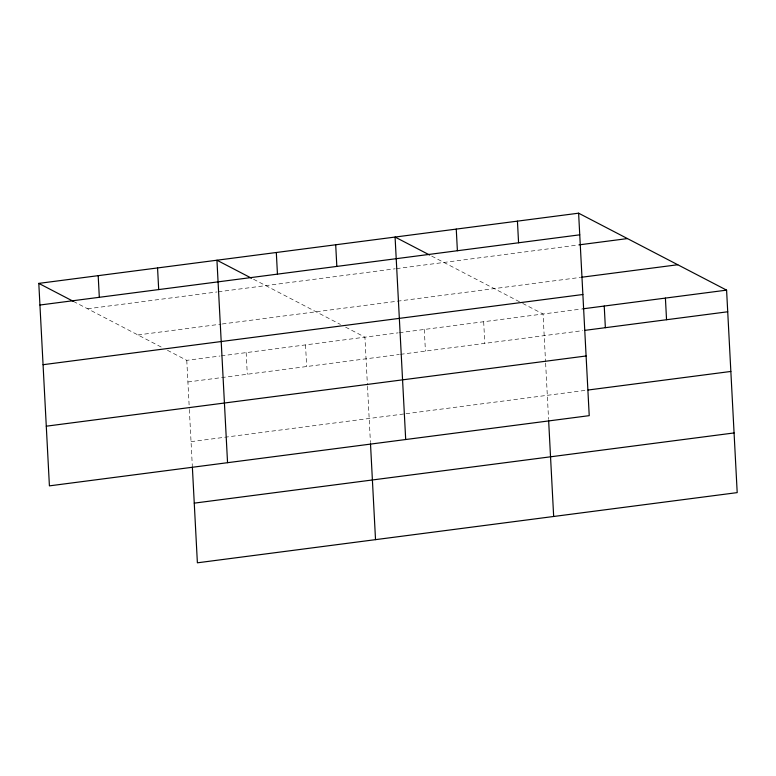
<?xml version="1.0" encoding="UTF-8"?>
<svg xmlns="http://www.w3.org/2000/svg" width="776" height="776" viewBox="0 0 776 776"><rect width="100%" height="100%" fill="white"/><g stroke="black" fill="none" stroke-linecap="round" stroke-linejoin="round"><path stroke-width="0.58" stroke-dasharray="3.88 2.91" d="M87.63 308.78L217.076 291.951M218.269 291.795L395.217 268.777M396.41 268.622L579.459 244.818M137.944 334.951L221.073 324.135M222.266 323.98L580.593 277.381M167.441 350.286L186.774 360.345L220.025 356.019M221.218 355.864L398.166 332.846M399.349 332.7L581.437 309.013M187.908 381.976L399.3 354.486M400.484 354.331L582.572 330.654M191.032 441.651L404.8 413.85M405.993 413.705L586.898 390.173M431.699 256.099L521.685 302.902M522.704 303.426L543.054 314.008L545.557 361.907M253.558 279.263L340.499 324.475M345.582 327.123L364.914 337.172L367.426 385.071M73.39 301.379L161.34 347.115M545.625 363.1L548.574 419.428M483.671 321.73L484.806 343.37M424.297 329.451L425.423 351.091M367.485 386.264L370.433 442.601M305.531 344.893L306.665 366.534M246.157 352.614L247.292 374.255M186.774 360.345L189.286 408.234M189.344 409.427L192.302 465.765"/><path stroke-width="1.16" d="M578.615 213.187L589.226 415.655L49.412 485.863L38.8 283.385L578.615 213.187L726.588 290.137L737.2 492.615L197.385 562.813L192.361 466.968M39.935 305.026L579.75 234.827M579.459 244.818L627.444 238.581M581.787 277.226L677.758 264.742M43.058 364.701L582.873 294.502M582.64 308.858L726.588 290.137M584.968 330.343L727.723 311.777M46.288 426.189L586.103 355.98M588.101 390.018L730.846 371.452M194.262 503.139L734.077 432.94M429.671 255.042L395.081 237.058L405.693 439.526M251.531 278.206L216.94 260.222L227.552 462.69M38.8 283.385L73.39 301.379M665.41 298.091L666.545 319.731M604.232 306.054L605.367 327.685M548.642 420.64L553.666 516.476M517.437 221.141L518.572 242.781M456.259 229.095L457.394 250.735M370.501 443.804L375.526 539.65M335.698 244.779L336.832 266.41M276.314 252.501L277.449 274.141M157.557 267.943L158.692 289.584M98.183 275.664L99.318 297.305"/></g></svg>
